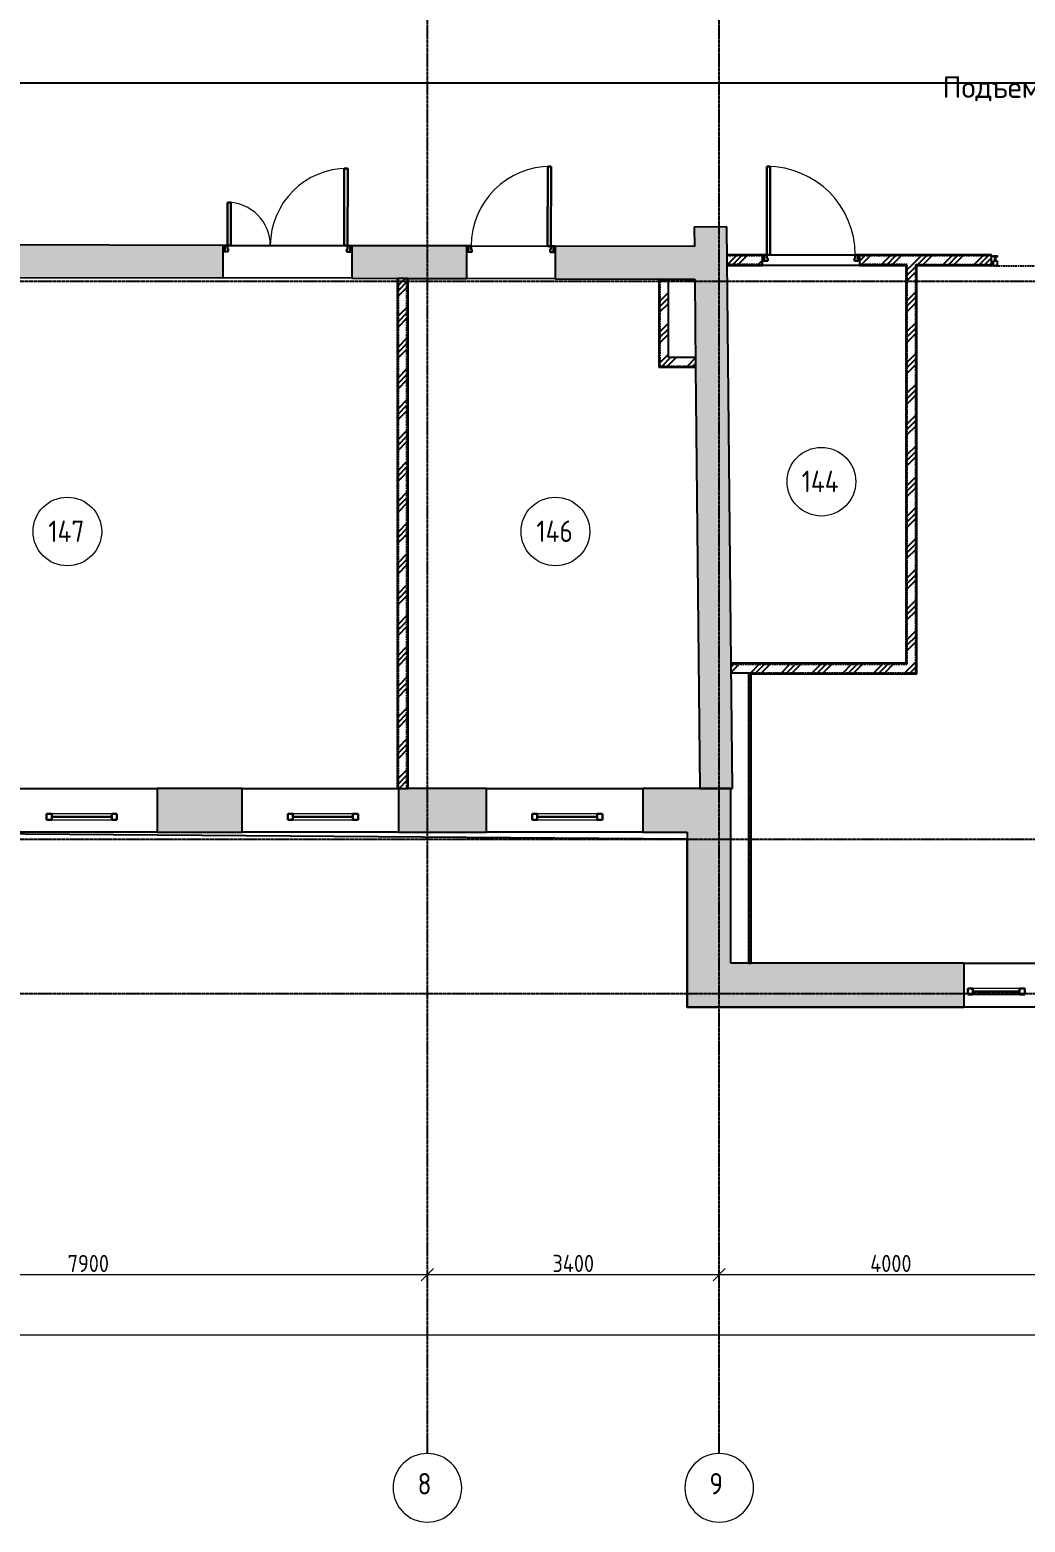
# Model space of a CAD drawing. Header units: millimetres. Extents: x -99936 to 523262, y -63190 to 327013.
# Drawn here: x 34379 to 45975, y -5853 to 11537 of the extents above; entities that cross this region are included whole.
import ezdxf
from ezdxf import colors
from ezdxf.entities.mleader import LeaderData, LeaderLine
from ezdxf.math import Vec2, Vec3

# ---------------------------------------------------------------- set-up
doc = ezdxf.new("R2010")
doc.units = ezdxf.units.MM
for name, pattern in [('ADSK_Линия сетки', [25, 20, -2.5, 0, -2.5]), ('ADSK_Сверху', [4.5, 3, -1.5]), ('ADSK_Снесено', [4.5, 3, -1.5])]:
    doc.linetypes.add(name, pattern=pattern)
for name, color, linetype, lineweight, true_color in [('_ Окна', 5, 'Continuous', 30, 0x0000ff), ('Стены внутренние', 5, 'Continuous', 18, 0x0000ff), ('Стены наружные', 1, 'ADSK_Снесено', 18, 0xff0000)]:
    doc.layers.add(name, color=color, linetype=linetype, lineweight=lineweight, true_color=true_color)
for name, color, linetype, lineweight in [('Витраж', 251, 'Continuous', 18), ('Двери', 251, 'Continuous', 18), ('Марки помещений', 7, 'Continuous', 20), ('Окна', 251, 'Continuous', 18), ('Оси', 7, 'Continuous', 9), ('Узлы', 7, 'Continuous', 18)]:
    doc.layers.add(name, color=color, linetype=linetype, lineweight=lineweight)
doc.layers.get('Витраж').off()
doc.styles.add('GOST Common_1', font='GOST Common_0.ttf', dxfattribs={"width": 0.9, "height": 200})
doc.styles.add('GOST Common_2', font='GOST Common_0.ttf', dxfattribs={"width": 0.9, "height": 250})
doc.styles.add('ISOCPEUR', font='isocpeur.ttf', dxfattribs={"height": 250})
doc.dimstyles.new('ADSK_Основной_2_мм_Округление_до_1_мм', dxfattribs={"dimscale": 304.8, "dimtxt": 201.142999, "dimasz": 0.463911, "dimexe": 0.492126, "dimexo": 0.492126, "dimgap": 0.098425, "dimtad": 1, "dimdec": 0, "dimdsep": 46, "dimtxsty": 'GOST Common_1', "dimblk1": 'OBLIQUE', "dimblk2": 'OBLIQUE', "dimsah": 1, "dimcen": 0.09, "dimdle": 0.492126, "dimazin": 2, "dimtfac": 1, "dimtdec": 4, "dimtix": 1, "dimtmove": 0, "dimatfit": 3, "dimfxl": 1, "dimtvp": 1, "dimtolj": 1, "dimtzin": 0, "dimlwd": 20, "dimlwe": 20, "dimarcsym": 2})
pattern_1 = [(45, (0, 0), (-179.6051, 179.6051), []), (45, (63.5, 0), (0, 359.2102), []), (45, (-63.5, 0), (0, 359.2102), [])]

# ---------------------------------------------------------------- blocks, each defined once
blk = doc.blocks.new('Витраж-тент со смещением вовне - 60мм 34 сдвиг-1466955-01 План 1-го этажа маркировочный')
at = {"layer": '_ Окна'}
for p, q in [((-332, 25), (-332, -45)), ((-332, 25), (-272, 25)), ((-332, -45), (-332, 25)), ((-272, 25), (-272, -45)), ((332, 25), (272, 25)), ((272, 25), (272, -45)), ((332, -45), (332, 25)), ((332, -45), (332, 25)), ((-272, -45), (-332, -45)), ((-272, -10), (272, -10)), ((272, -45), (332, -45))]:
    blk.add_line(p, q, dxfattribs=at)
at = {"layer": 'Окна'}
for p, q in [((272, 25), (-272, 25)), ((-272, -45), (272, -45))]:
    blk.add_line(p, q, dxfattribs=at)
blk = doc.blocks.new('Витраж-тент со смещением вовне - 60мм 30 сдвиг-1466956-01 План 1-го этажа маркировочный')
at = {"layer": '_ Окна'}
for p, q in [((-410, 25), (-410, -45)), ((-410, 25), (-350, 25)), ((-410, -45), (-410, 25)), ((-350, 25), (-350, -45)), ((410, 25), (350, 25)), ((350, 25), (350, -45)), ((410, -45), (410, 25)), ((410, -45), (410, 25)), ((-350, -45), (-410, -45)), ((-350, -10), (350, -10)), ((350, -45), (410, -45))]:
    blk.add_line(p, q, dxfattribs=at)
at = {"layer": 'Окна'}
for p, q in [((350, 25), (-350, 25)), ((-350, -45), (350, -45))]:
    blk.add_line(p, q, dxfattribs=at)
blk = doc.blocks.new('Прямоугольный импост - 48х116-1503859-01 План 1-го этажа маркировочный')
at = {"layer": 'Узлы', "color": 5, "true_color": 0x0000ff}
for p, q in [((-24, 77), (-24, 20)), ((24, 77), (-24, 77)), ((-24, 20), (-18, 20)), ((-21, 23), (-21, 74)), ((-21, 74), (-17, 74)), ((-21, 26), (-21, 23)), ((-21, 23), (-21, 23)), ((-4, 27), (-20, 27)), ((-17, 24), (-16, 24)), ((-15, 72), (-15, 71)), ((-15, 71), (-9, 71)), ((-15, 20), (-12, 20)), ((-11, 21), (-11, 24)), ((-10, 24), (-6, 24)), ((-10, 24), (-10, 22)), ((-10, 22), (-8, 22)), ((-9, 71), (-9, 72)), ((-8, 74), (8, 74)), ((-8, 22), (-8, 2)), ((-8, 2), (-7, 2)), ((-8, -14), (-8, 0)), ((-7, 0), (-8, 0)), ((-6, 2), (-6, 1)), ((-5, 24), (-5, 21)), ((-5, 5), (-5, 23)), ((-3, 5), (-5, 5)), ((-4, 20), (-1, 20)), ((-3, 24), (-3, 25)), ((3, 24), (-3, 24)), ((-3, -1), (-1, 4)), ((-1, 20), (0, 21)), ((0, 21), (1, 20)), ((1, 20), (4, 20)), ((1, 4), (3, -1)), ((3, 25), (3, 24)), ((5, 5), (3, 5)), ((20, 27), (4, 27)), ((5, 21), (5, 24)), ((5, 23), (5, 5)), ((6, 24), (10, 24)), ((6, 1), (6, 2)), ((7, 2), (8, 2)), ((8, 0), (7, 0)), ((8, 2), (8, 22)), ((8, 22), (10, 22)), ((8, -14), (8, 0)), ((9, 72), (9, 71)), ((9, 71), (15, 71)), ((10, 22), (10, 24)), ((11, 24), (11, 21)), ((12, 20), (15, 20)), ((15, 71), (15, 72)), ((16, 24), (17, 24)), ((17, 74), (21, 74)), ((18, 20), (24, 20)), ((21, 74), (21, 23)), ((21, 23), (21, 26)), ((21, 23), (21, 23)), ((24, 20), (24, 77)), ((-24, -20), (-24, -25)), ((-24, -27), (-24, -39)), ((-24, -39), (24, -39)), ((-21, -20), (-23, -20)), ((-23, -25), (-22, -25)), ((-23, -38), (-23, -28)), ((-23, -28), (-22, -28)), ((-7, -38), (-23, -38)), ((-22, -26), (-22, -26)), ((-22, -28), (-19, -33)), ((-18, -23), (-21, -23)), ((-19, -29), (-19, -25)), ((-19, -25), (-16, -25)), ((-17, -32), (-19, -29)), ((-6, -20), (-17, -20)), ((-15, -24), (-15, -22)), ((-15, -22), (-8, -22)), ((-7, -14), (-8, -14)), ((-8, -22), (-8, -23)), ((0, -23), (-8, -23)), ((-7, -14), (-7, -14)), ((-7, -14), (-6, -14)), ((0, -38), (-7, -38)), ((-6, -14), (-4, -14)), ((-5, -19), (-6, -20)), ((-2, -1), (-5, -4)), ((-5, -4), (-5, -14)), ((-5, -4), (5, -4)), ((5, -20), (-5, -20)), ((-5, -20), (-5, -19)), ((-4, -14), (-4, -14)), ((-4, -14), (-4, -14)), ((-4, -14), (-3, -14)), ((-3, -14), (-3, -1)), ((2, -1), (-2, -1)), ((0, -22), (0, -23)), ((0, -23), (0, -22)), ((8, -23), (0, -23)), ((16, -38), (0, -38)), ((5, -4), (2, -1)), ((3, -1), (3, -14)), ((3, -14), (4, -14)), ((4, -14), (4, -14)), ((4, -14), (4, -14)), ((4, -14), (6, -14)), ((5, -4), (5, -14)), ((6, -20), (5, -19)), ((5, -19), (5, -20)), ((6, -14), (7, -14)), ((17, -20), (6, -20)), ((7, -14), (7, -14)), ((8, -14), (7, -14)), ((8, -23), (8, -22)), ((8, -22), (15, -22)), ((15, -22), (15, -24)), ((16, -25), (19, -25)), ((23, -38), (16, -38)), ((17, -22), (17, -22)), ((19, -29), (17, -32)), ((21, -23), (18, -23)), ((19, -25), (19, -29)), ((19, -33), (22, -28)), ((23, -20), (21, -20)), ((22, -22), (22, -22)), ((22, -25), (23, -25)), ((22, -26), (22, -26)), ((22, -28), (23, -28)), ((23, -28), (23, -38)), ((24, -25), (24, -20)), ((24, -39), (24, -27))]:
    blk.add_line(p, q, dxfattribs=at)
at = {"layer": 'Узлы', "color": 5, "lineweight": 9, "true_color": 0x0000ff}
for p, q in [((0, 29), (-2, 27)), ((-2, 27), (-2, -1)), ((2, 27), (0, 29)), ((2, -1), (2, 27)), ((-8, -20), (-8, -14)), ((-6, -24), (-6, -23)), ((6, -24), (-6, -24)), ((-5, -27), (-5, -24)), ((-5, -27), (5, -27)), ((4, -28), (-4, -28)), ((-3, -14), (-3, -20)), ((-3, -27), (-3, -24)), ((3, -14), (3, -20)), ((3, -27), (3, -24)), ((5, -27), (5, -24)), ((6, -23), (6, -24)), ((8, -14), (8, -20))]:
    blk.add_line(p, q, dxfattribs=at)
at = {"layer": 'Узлы', "color": 5, "true_color": 0x0000ff}
for centre, radius, start, end in [((-20, 26), 0.762, 90, 180), ((-17, 23), 1.27, 90, 180), ((-16, 23), 2.29, 180, 225.1897), ((-18, 21), 0.381, 270, 45.1897), ((-17, 72), 1.52, 0, 90), ((-16, 23), 1.27, 0, 90), ((-17, 23), 2.29, 314.8103, 0), ((-15, 21), 0.381, 134.8103, 270), ((-12, 21), 0.762, 270, 0), ((-10, 24), 0.762, 90, 180), ((-10, 22), 0.762, 180, 270), ((-8, 72), 1.52, 90, 180), ((-8, 2), 0.254, 180, 270), ((-8, 0), 0.254, 90, 180), ((-7, 23), 1.52, 360, 90), ((-7, 2), 0.254, 360, 90), ((-7, 1), 0.254, 270, 360), ((-6, 24), 0.762, 0, 90), ((-4, 21), 0.762, 180, 270), ((-4, 25), 1.52, 360, 90), ((0, 4), 3.63, 17.5064, 162.4936), ((0, 4), 1.09, 15, 165), ((4, 25), 1.52, 90, 180), ((4, 21), 0.762, 270, 0), ((6, 24), 0.762, 90, 180), ((7, 23), 1.52, 90, 180), ((7, 2), 0.254, 90, 180), ((7, 1), 0.254, 180, 270), ((8, 72), 1.52, 0, 90), ((8, 2), 0.254, 270, 0), ((8, 0), 0.254, 0, 90), ((10, 24), 0.762, 0, 90), ((10, 22), 0.762, 270, 0), ((12, 21), 0.762, 180, 270), ((17, 72), 1.52, 90, 180), ((16, 23), 1.27, 90, 180), ((17, 23), 2.29, 180, 225.1897), ((15, 21), 0.381, 270, 45.1897), ((17, 23), 1.27, 0, 90), ((16, 23), 2.29, 314.8103, 0), ((18, 21), 0.381, 134.8103, 270), ((20, 26), 0.762, 0, 90), ((-23, -20), 0.508, 90, 180), ((-23, -25), 0.762, 180, 270), ((-22, -27), 1.52, 90, 180), ((-20, -22), 2.29, 134.8103, 180), ((-21, -22), 1.27, 180, 270), ((-22, -27), 1.27, 288.6629, 90), ((-22, -27), 1.02, 270, 90), ((-21, -20), 0.381, 314.8103, 90), ((-18, -32), 1.02, 210, 30), ((-17, -20), 0.381, 90, 225.1897), ((-19, -22), 2.29, 0, 45.1897), ((-18, -22), 1.27, 270, 0), ((-16, -24), 1.52, 270, 0), ((16, -24), 1.52, 180, 270), ((17, -20), 0.381, 314.8103, 90), ((19, -22), 2.29, 134.8103, 180), ((18, -22), 1.27, 180, 270), ((18, -32), 1.02, 150, 330), ((20, -22), 2.29, 0, 45.1897), ((21, -20), 0.381, 90, 225.1897), ((21, -22), 1.27, 270, 0), ((22, -27), 1.27, 90, 251.3371), ((22, -27), 1.02, 90, 270), ((22, -27), 1.52, 360, 90), ((23, -20), 0.508, 0, 90), ((23, -25), 0.762, 270, 0)]:
    blk.add_arc(centre, radius, start, end, dxfattribs=at)
at = {"layer": 'Узлы', "color": 5, "lineweight": 9, "true_color": 0x0000ff}
for centre, radius, start, end in [((-4, -27), 1.38, 200.9416, 339.0732), ((0, -24), 4.19, 234.2873, 305.7127), ((4, -27), 1.38, 200.9416, 339.0732)]:
    blk.add_arc(centre, radius, start, end, dxfattribs=at)
blk = doc.blocks.new('AC_Дверь_Двупольная - Д-20л 1500х2200h-2039741-01 План 1-го этажа маркировочный')
at = {"layer": 'Двери', "lineweight": 30}
for p, q in [((700, 1090), (660, 1090)), ((660, 1090), (660, 190)), ((700, 190), (700, 1090)), ((-700, 690), (-660, 690)), ((-700, 190), (-700, 690)), ((-660, 690), (-660, 190)), ((-750, 190), (-730, 190)), ((-750, 120), (-750, 190)), ((-730, 190), (-700, 190)), ((-730, 120), (-730, 190)), ((-730, 190), (-730, 120)), ((-660, 190), (-700, 190)), ((-700, 190), (-700, 150)), ((660, 190), (700, 190)), ((730, 190), (700, 190)), ((700, 190), (700, 150)), ((730, 120), (730, 190)), ((750, 190), (730, 190)), ((730, 190), (730, 120)), ((750, 120), (750, 190)), ((-730, 120), (-750, 120)), ((-690, 120), (-730, 120)), ((-700, 150), (-690, 150)), ((-690, 150), (-690, 120)), ((700, 150), (690, 150)), ((690, 150), (690, 120)), ((690, 120), (730, 120)), ((730, 120), (750, 120))]:
    blk.add_line(p, q, dxfattribs=at)
at = {"layer": 'Двери'}
for centre, radius, start, end in [((700, 190), 900, 90, 180), ((-700, 190), 500, 360, 90)]:
    blk.add_arc(centre, radius, start, end, dxfattribs=at)
blk = doc.blocks.new('AC_Дверь_Однопольная - Д-19л 1030х2200h-1983133-01 План 1-го этажа маркировочный')
at = {"layer": 'Двери', "lineweight": 30}
for p, q in [((465, 1120), (425, 1120)), ((425, 1120), (425, 190)), ((465, 190), (465, 1120)), ((-495, 190), (-515, 190)), ((-515, 190), (-515, 120)), ((-465, 190), (-495, 190)), ((-495, 190), (-495, 120)), ((-495, 120), (-495, 190)), ((-465, 150), (-465, 190)), ((425, 190), (465, 190)), ((495, 190), (465, 190)), ((465, 190), (465, 150)), ((495, 120), (495, 190)), ((515, 190), (495, 190)), ((495, 190), (495, 120)), ((515, 120), (515, 190)), ((-515, 120), (-495, 120)), ((-495, 120), (-455, 120)), ((-455, 150), (-465, 150)), ((-455, 120), (-455, 150)), ((465, 150), (455, 150)), ((455, 150), (455, 120)), ((455, 120), (495, 120)), ((495, 120), (515, 120))]:
    blk.add_line(p, q, dxfattribs=at)
at = {"layer": 'Двери'}
blk.add_arc((465, 190), 930, 90, 180, dxfattribs=at)
blk = doc.blocks.new('AC_Дверь_Однопольная - Д-35п 1130х2200h-1983217-01 План 1-го этажа маркировочный')
at = {"layer": 'Двери', "lineweight": 30}
for p, q in [((-515, 1092), (-475, 1092)), ((-515, 62), (-515, 1092)), ((-475, 1092), (-475, 62)), ((-565, 62), (-545, 62)), ((-565, -8), (-565, 62)), ((-545, 62), (-515, 62)), ((-545, -8), (-545, 62)), ((-545, 62), (-545, -8)), ((-475, 62), (-515, 62)), ((-515, 62), (-515, 22)), ((-515, 22), (-505, 22)), ((-505, 22), (-505, -8)), ((505, 22), (515, 22)), ((505, -8), (505, 22)), ((515, 62), (545, 62)), ((515, 22), (515, 62)), ((545, 62), (545, -8)), ((545, 62), (565, 62)), ((545, -8), (545, 62)), ((565, 62), (565, -8)), ((-545, -8), (-565, -8)), ((-505, -8), (-545, -8)), ((545, -8), (505, -8)), ((565, -8), (545, -8))]:
    blk.add_line(p, q, dxfattribs=at)
at = {"layer": 'Двери'}
blk.add_arc((-515, 62), 1030, 0, 90, dxfattribs=at)
blk = doc.blocks.new('Ось сетки - Круг_Ø8 мм-6577-01 План 1-го этажа маркировочный')
at = {"layer": 'Оси', "lineweight": 20}
for start, end in [(360, 180), (180, 360)]:
    blk.add_arc((0, 0), 4, start, end, dxfattribs=at)
blk = doc.blocks.new('ADSK_Марка_Помещение_ОдноЗначение - Номер-247393-01 План 1-го этажа маркировочный')
at = {"layer": 'Марки помещений'}
blk.add_circle((0, 0), 4, dxfattribs=at)
blk = doc.blocks.new('_Oblique')
at = {"color": 0, "linetype": 'ByBlock', "lineweight": -2}
blk.add_line((-0.5, -0.5), (0.5, 0.5), dxfattribs=at)
blk = doc.blocks.new('DIMBLOCK8-01 План 1-го этажа маркировочный')
at = {"color": 0, "lineweight": 20, "transparency": 16777216}
for p, q in [((30960, -2968), (39160, -2968)), ((31110, -3018), (31110, -3118)), ((39010, -3018), (39010, -3118))]:
    blk.add_line(p, q, dxfattribs=at)
at = {"layer": 'Defpoints', "color": 0, "transparency": 16777216}
for p in [(31110, -2868), (39010, -2868), (39010, -2968)]:
    blk.add_point(p, dxfattribs=at)
at = {"color": 0, "lineweight": 20, "transparency": 16777216, "xscale": 141.4, "yscale": 141.4, "zscale": 141.4, "rotation": 180}
blk.add_blockref('_Oblique', (31110, -2968), dxfattribs=at)
at = {"color": 0, "lineweight": 20, "transparency": 16777216, "xscale": 141.4, "yscale": 141.4, "zscale": 141.4}
blk.add_blockref('_Oblique', (39010, -2968), dxfattribs=at)
at = {"color": 0, "lineweight": 25, "transparency": 16777216, "insert": (35060, -2838), "char_height": 200, "width": 605.47, "attachment_point": 5, "style": 'GOST Common_1'}
blk.add_mtext('\\A1;7900', dxfattribs=at)
blk = doc.blocks.new('DIMBLOCK9-01 План 1-го этажа маркировочный')
at = {"color": 0, "lineweight": 20, "transparency": 16777216}
for p, q in [((38860, -2968), (42560, -2968)), ((39010, -3018), (39010, -3118)), ((42410, -3018), (42410, -3118))]:
    blk.add_line(p, q, dxfattribs=at)
at = {"layer": 'Defpoints', "color": 0, "transparency": 16777216}
for p in [(39010, -2868), (42410, -2868), (42410, -2968)]:
    blk.add_point(p, dxfattribs=at)
at = {"color": 0, "lineweight": 20, "transparency": 16777216, "xscale": 141.4, "yscale": 141.4, "zscale": 141.4, "rotation": 180}
blk.add_blockref('_Oblique', (39010, -2968), dxfattribs=at)
at = {"color": 0, "lineweight": 20, "transparency": 16777216, "xscale": 141.4, "yscale": 141.4, "zscale": 141.4}
blk.add_blockref('_Oblique', (42410, -2968), dxfattribs=at)
at = {"color": 0, "lineweight": 25, "transparency": 16777216, "insert": (40710, -2838), "char_height": 200, "width": 625.93, "attachment_point": 5, "style": 'GOST Common_1'}
blk.add_mtext('\\A1;3400', dxfattribs=at)
blk = doc.blocks.new('DIMBLOCK10-01 План 1-го этажа маркировочный')
at = {"color": 0, "lineweight": 20, "transparency": 16777216}
for p, q in [((42260, -2968), (46560, -2968)), ((42410, -3018), (42410, -3118)), ((46410, -3018), (46410, -3118))]:
    blk.add_line(p, q, dxfattribs=at)
at = {"layer": 'Defpoints', "color": 0, "transparency": 16777216}
for p in [(42410, -2868), (46410, -2868), (46410, -2968)]:
    blk.add_point(p, dxfattribs=at)
at = {"color": 0, "lineweight": 20, "transparency": 16777216, "xscale": 141.4, "yscale": 141.4, "zscale": 141.4, "rotation": 180}
blk.add_blockref('_Oblique', (42410, -2968), dxfattribs=at)
at = {"color": 0, "lineweight": 20, "transparency": 16777216, "xscale": 141.4, "yscale": 141.4, "zscale": 141.4}
blk.add_blockref('_Oblique', (46410, -2968), dxfattribs=at)
at = {"color": 0, "lineweight": 25, "transparency": 16777216, "insert": (44410, -2838), "char_height": 200, "width": 625.93, "attachment_point": 5, "style": 'GOST Common_1'}
blk.add_mtext('\\A1;4000', dxfattribs=at)
blk = doc.blocks.new('DIMBLOCK21-01 План 1-го этажа маркировочный')
at = {"color": 0, "lineweight": 20, "transparency": 16777216}
for p, q in [((-6090, -3668), (56060, -3668)), ((-5940, -3718), (-5940, -3818)), ((55910, -3718), (55910, -3818))]:
    blk.add_line(p, q, dxfattribs=at)
at = {"layer": 'Defpoints', "color": 0, "transparency": 16777216}
for p in [(-5940, -3568), (55910, -3568), (55910, -3668)]:
    blk.add_point(p, dxfattribs=at)
at = {"color": 0, "lineweight": 20, "transparency": 16777216, "xscale": 141.4, "yscale": 141.4, "zscale": 141.4, "rotation": 180}
blk.add_blockref('_Oblique', (-5940, -3668), dxfattribs=at)
at = {"color": 0, "lineweight": 20, "transparency": 16777216, "xscale": 141.4, "yscale": 141.4, "zscale": 141.4}
blk.add_blockref('_Oblique', (55910, -3668), dxfattribs=at)
at = {"color": 0, "lineweight": 25, "transparency": 16777216, "insert": (24985, -3538), "char_height": 200, "width": 711.84, "attachment_point": 5, "style": 'GOST Common_1'}
blk.add_mtext('\\A1;61850', dxfattribs=at)

msp = doc.modelspace()

# ---------------------------------------------------------------- hatches: boundary and pattern name
at = {"layer": 'Стены внутренние', "lineweight": 25, "true_color": 0x636466}
for points in [[(42500.602, 9010.42), (42498.236, 9242.531), (42118.256, 9238.659), (42120.572, 9011.425), (42124.444, 9011.415)], [(42184.95, 2694.542), (42564.93, 2698.414), (42500.602, 9010.42), (42120.572, 9011.425), (42184.911, 2698.414)]]:
    msp.add_hatch(color=251, dxfattribs=at).paths.add_polyline_path(points)
h = msp.add_hatch(color=251, dxfattribs=at)
h.paths.add_polyline_path([(42124.444, 8631.413), (42120.572, 9011.425), (40499.345, 9015.71), (40498.341, 8635.712), (41177.434, 8633.917)])
h.paths.add_polyline_path([(39468.344, 8638.434), (39469.164, 9018.433), (38130.344, 9021.972), (38129.339, 8641.974), (38772.848, 8640.273)])
h.paths.add_polyline_path([(36629.345, 8645.939), (36630.164, 9025.937), (31951.202, 9038.306), (31951.202, 8658.304), (35476.678, 8648.985)])
h = msp.add_hatch(dxfattribs=at)
h.set_pattern_fill('FP_3', color=251, style=0, pattern_type=2)
h.set_pattern_definition(pattern_1)
h.paths.add_polyline_path([(42915.345, 8803.799), (42915.345, 8903.799), (42501.688, 8903.799), (42502.83, 8803.799), (42564.93, 8803.799)])
h.paths.add_polyline_path([(45079.003, 8803.799), (45582.845, 8803.799), (45582.845, 8903.799), (44045.345, 8903.799), (44045.345, 8803.799), (44712.345, 8803.799)])
h = msp.add_hatch(dxfattribs=at)
h.set_pattern_fill('FP_3', color=251, style=0, pattern_type=2)
h.set_pattern_definition(pattern_1)
h.paths.add_polyline_path([(44700.345, 4043.845), (44700.345, 8803.799), (44600.345, 8803.799), (44600.345, 4043.845)])
h = msp.add_hatch(dxfattribs=at)
h.set_pattern_fill('FP_3', color=251, style=0, pattern_type=2)
h.set_pattern_definition(pattern_1)
h.paths.add_polyline_path([(38672.848, 2696.478), (38772.848, 2696.478), (38772.848, 8640.273), (38672.848, 8640.537), (38672.848, 4790.525)])
h = msp.add_hatch(dxfattribs=at)
h.set_pattern_fill('FP_3', color=251, style=0, pattern_type=2)
h.set_pattern_definition(pattern_1)
h.paths.add_polyline_path([(41819.775, 7719.431), (41819.775, 8632.219), (41719.775, 8631.413), (41719.775, 7719.431)])
h = msp.add_hatch(dxfattribs=at)
h.set_pattern_fill('FP_3', color=251, style=0, pattern_type=2)
h.set_pattern_definition(pattern_1)
h.paths.add_polyline_path([(42124.444, 7619.431), (42134.758, 7619.431), (42133.739, 7719.431), (41719.775, 7719.431), (41719.775, 7619.431), (41819.775, 7619.431)])
h = msp.add_hatch(dxfattribs=at)
h.set_pattern_fill('FP_3', color=251, style=0, pattern_type=2)
h.set_pattern_definition(pattern_1)
h.paths.add_polyline_path([(42750.345, 4043.845), (42777.345, 4043.845), (42777.345, 4143.845), (42550.199, 4143.845), (42551.218, 4043.845), (42564.93, 4043.845)])
h = msp.add_hatch(dxfattribs=at)
h.set_pattern_fill('FP_3', color=251, style=0, pattern_type=2)
h.set_pattern_definition(pattern_1)
h.paths.add_polyline_path([(43406.902, 4043.845), (44600.345, 4043.845), (44600.345, 4143.845), (42777.345, 4143.845), (42777.345, 4043.845)])
at = {"layer": 'Стены наружные', "linetype": 'Continuous', "lineweight": 25, "true_color": 0x636466}
h = msp.add_hatch(color=251, dxfattribs=at)
h.paths.add_polyline_path([(41519.932, 2186.478), (42036.932, 2186.478), (42036.932, 2696.478), (41519.932, 2696.478), (41519.932, 2322.957)])
h.paths.add_polyline_path([(38947.966, 2186.478), (39699.932, 2186.478), (39699.932, 2696.478), (38672.848, 2696.478), (38672.848, 2186.478)])
h.paths.add_polyline_path([(36852.848, 2186.478), (36852.848, 2696.478), (35863.533, 2696.478), (35863.533, 2186.478), (36718.498, 2186.478)])
h.paths.add_polyline_path([(34043.533, 2186.478), (34043.533, 2696.478), (33055.974, 2696.478), (33055.974, 2186.478), (33296.266, 2186.478)])
h.paths.add_polyline_path([(30252.667, 2186.478), (31235.974, 2186.478), (31235.974, 2696.478), (30252.667, 2696.478), (30252.667, 2400.22)])
h.paths.add_polyline_path([(28432.667, 2186.478), (28432.667, 2696.478), (27452.433, 2696.478), (27452.433, 2186.478), (28180.433, 2186.478)])
h.paths.add_polyline_path([(22226.957, 2186.478), (22792.433, 2186.478), (22792.433, 2696.478), (21763.73, 2696.478), (21763.73, 2186.478), (22064.433, 2186.478)])
h.paths.add_polyline_path([(25752.433, 2186.478), (25752.433, 2696.478), (24492.433, 2696.478), (24492.433, 2186.478)])
h.paths.add_polyline_path([(16107.482, 2186.478), (17097.657, 2186.478), (17097.657, 2696.478), (16107.482, 2696.478), (16107.482, 2602.685)])
h.paths.add_polyline_path([(19943.73, 2186.478), (19943.73, 2696.478), (18917.657, 2696.478), (18917.657, 2186.478), (18972.644, 2186.478)])
h.paths.add_polyline_path([(13865.306, 2186.478), (14287.482, 2186.478), (14287.482, 2696.478), (13310.863, 2696.478), (13310.863, 2186.478)])
h.paths.add_polyline_path([(11490.862, 2186.478), (11490.862, 2696.478), (10515.871, 2696.478), (10515.871, 2186.478)])
h.paths.add_polyline_path([(8272.997, 2186.478), (8695.871, 2186.478), (8695.871, 2696.478), (8272.997, 2696.478), (8272.997, 2599.367)])
msp.add_hatch(color=251, dxfattribs=at).paths.add_polyline_path([(42546.932, 150.232), (42546.932, 2696.478), (42327.139, 2695.991), (42184.95, 2694.542), (42184.93, 2696.478), (42036.932, 2696.478), (42036.932, 150.232), (42386.986, 150.232)])
h = msp.add_hatch(color=251, dxfattribs=at)
h.paths.add_polyline_path([(49423.401, 150.232), (49423.401, 660.232), (46724.574, 660.232), (46724.574, 150.232)])
h.paths.add_polyline_path([(42546.932, 150.232), (45264.574, 150.232), (45264.574, 660.232), (42546.932, 660.232), (42546.932, 575.632)])

# ---------------------------------------------------------------- linework, layer by layer
at = {"linetype": 'ADSK_Линия сетки', "lineweight": 25}
for p, q in [((39009.91, -4984.787), (39009.91, 21668.801)), ((42409.91, -4984.787), (42409.91, 21668.801)), ((-11086.225, 8606.788), (57141.718, 8606.788)), ((-11086.225, 2106.788), (57141.718, 2106.788)), ((-11086.225, 306.788), (57141.718, 306.788)), ((39009.91, -5052.597), (39009.91, -4844.423)), ((42409.91, -5052.597), (42409.91, -4844.423))]:
    msp.add_line(p, q, dxfattribs=at)
at = {"color": 251, "lineweight": 25, "true_color": 0x636466}
for points in [[(46033.212, 20934.059), (46033.212, 43759.207), (56032.618, 43759.207), (56213.949, 8532.302), (49933.401, 8532.302), (49933.401, 150.232), (42036.932, 150.232), (42036.932, 2106.788), (31235.974, 2186.478), (31336.395, 2185.737), (31336.395, -2732.567), (18972.644, -2732.567), (18972.644, 2186.478), (8272.997, 2186.478), (8272.997, 272.021), (290.499, 306.788), (290.499, 8529.252)], [(771.126, 10918.396), (46719.852, 10918.396), (46719.852, 20904.566), (46033.212, 20934.059)]]:
    msp.add_lwpolyline(points, dxfattribs=at)
at = {"layer": 'Стены внутренние', "color": 251, "lineweight": 25, "true_color": 0x636466}
for p, q in [((42498.236, 9242.531), (42118.256, 9238.659)), ((42118.256, 9238.659), (42120.572, 9011.425)), ((42550.077, 4155.845), (42498.236, 9242.531)), ((36630.349, 9025.937), (31951.202, 9038.306)), ((36629.345, 8645.939), (36630.164, 8955.938)), ((36720.349, 9025.699), (38040.344, 9022.21)), ((38130.159, 8951.973), (38129.339, 8641.974)), ((39469.349, 9018.433), (38130.344, 9021.972)), ((39468.344, 8638.434), (39469.164, 8948.433)), ((39519.348, 9018.301), (40409.345, 9015.948)), ((40499.16, 8945.711), (40498.341, 8635.712)), ((42120.572, 9011.425), (40499.345, 9015.71)), ((42915.345, 8915.799), (42501.566, 8915.799)), ((43005.345, 8915.799), (43995.345, 8915.799)), ((45582.845, 8915.799), (44045.345, 8915.799)), ((45582.845, 8791.799), (45582.845, 8915.799)), ((42502.83, 8791.799), (42915.345, 8791.799)), ((42915.345, 8791.799), (42915.345, 8845.799)), ((44045.345, 8791.799), (42915.345, 8791.799)), ((44045.345, 8845.799), (44045.345, 8791.799)), ((44045.345, 8791.799), (44588.345, 8791.799)), ((44588.345, 8791.799), (44588.345, 4155.845)), ((44712.345, 8791.799), (45582.845, 8791.799)), ((44712.345, 4031.845), (44712.345, 8791.799)), ((31950.198, 8658.307), (36629.345, 8645.939)), ((38129.339, 8641.974), (36629.345, 8645.939)), ((38129.339, 8641.974), (38660.848, 8640.569)), ((38660.848, 8640.569), (38660.848, 2696.478)), ((38782.848, 8640.246), (38662.848, 8640.563)), ((38784.848, 8640.241), (39468.344, 8638.434)), ((38784.848, 2696.478), (38784.848, 8640.241)), ((40498.341, 8635.712), (39468.344, 8638.434)), ((40498.341, 8635.712), (41707.775, 8632.515)), ((41707.775, 8632.515), (41707.775, 7607.431)), ((41709.775, 8632.51), (42124.444, 8631.413)), ((41819.775, 7719.431), (41819.775, 8632.219)), ((42124.444, 8631.413), (42134.86, 7609.431)), ((42133.739, 7719.431), (41819.775, 7719.431)), ((41707.775, 7607.431), (42134.88, 7607.431)), ((42134.88, 7607.431), (42184.95, 2694.542)), ((44588.345, 4155.845), (42550.077, 4155.845)), ((42564.93, 2698.414), (42550.097, 4153.845)), ((42551.218, 4043.845), (42750.345, 4043.845)), ((42750.345, 4043.845), (42750.345, 660.232)), ((42783.345, 4031.845), (44712.345, 4031.845)), ((42783.345, 660.232), (42783.345, 4031.845)), ((38660.848, 2696.478), (38782.848, 2696.478)), ((42184.95, 2694.542), (42564.93, 2698.414)), ((42750.345, 660.232), (42781.345, 660.232))]:
    msp.add_line(p, q, dxfattribs=at)
at = {"layer": 'Стены внутренние', "color": 251, "linetype": 'ADSK_Сверху', "lineweight": 25, "true_color": 0x636466}
for q in [(45582.845, 8790.799), (47970.845, 8787.799)]:
    msp.add_line((45582.845, 8787.799), q, dxfattribs=at)
at = {"layer": 'Стены наружные', "color": 251, "lineweight": 25, "true_color": 0x636466}
for p, q in [((42915.345, 8913.799), (42501.586, 8913.799)), ((42915.345, 8903.799), (42501.688, 8903.799)), ((45582.845, 8913.799), (44045.345, 8913.799)), ((45582.845, 8903.799), (44045.345, 8903.799)), ((42915.345, 8803.799), (42502.707, 8803.799)), ((42915.345, 8793.799), (42502.809, 8793.799)), ((44600.345, 8803.799), (44045.345, 8803.799)), ((44590.345, 8793.799), (44045.345, 8793.799)), ((44590.345, 4153.845), (44590.345, 8793.799)), ((44600.345, 4143.845), (44600.345, 8803.799)), ((44700.345, 8803.799), (45582.845, 8803.799)), ((44700.345, 4043.845), (44700.345, 8803.799)), ((44710.345, 4031.845), (44710.345, 8803.799)), ((44712.345, 8803.799), (44712.345, 8791.799)), ((45582.845, 8793.799), (44712.345, 8793.799)), ((38662.848, 8640.563), (38660.848, 8640.569)), ((38662.848, 2696.478), (38662.848, 8640.563)), ((38672.848, 2696.478), (38672.848, 8640.537)), ((38772.848, 2696.478), (38772.848, 8640.273)), ((38784.848, 8640.241), (38782.848, 8640.246)), ((38782.848, 2696.478), (38782.848, 8640.246)), ((41709.775, 8632.51), (41707.775, 8632.515)), ((41709.775, 8632.51), (41709.775, 7607.431)), ((41719.775, 8632.483), (41719.775, 7619.431)), ((41709.775, 7619.431), (41707.775, 7619.431)), ((41707.775, 7609.431), (42134.86, 7609.431)), ((41719.775, 7619.431), (42134.758, 7619.431)), ((42134.88, 7607.431), (42134.86, 7609.431)), ((42550.077, 4155.845), (42550.097, 4153.845)), ((42550.097, 4153.845), (44590.345, 4153.845)), ((42550.199, 4143.845), (44600.345, 4143.845)), ((42750.345, 4043.845), (44700.345, 4043.845)), ((42775.345, 660.232), (42775.345, 4043.845)), ((42777.345, 4033.845), (44712.345, 4033.845)), ((42781.345, 660.232), (42781.345, 4031.845)), ((44700.345, 4033.845), (44700.345, 4031.845)), ((38782.848, 2696.478), (38784.848, 2696.478)), ((42781.345, 660.232), (42783.345, 660.232))]:
    msp.add_line(p, q, dxfattribs=at)
at = {"layer": 'Стены наружные', "color": 251, "linetype": 'Continuous', "lineweight": 25, "true_color": 0x636466}
for p, q in [((34043.533, 2696.478), (35863.533, 2696.478)), ((36852.848, 2696.478), (35863.533, 2696.478)), ((35863.533, 2696.478), (35863.533, 2186.478)), ((36852.848, 2186.478), (36852.848, 2696.478)), ((36852.848, 2696.478), (38660.848, 2696.478)), ((38672.848, 2696.478), (38672.848, 2186.478)), ((39699.932, 2696.478), (38784.848, 2696.478)), ((39699.932, 2186.478), (39699.932, 2696.478)), ((39699.932, 2696.478), (41519.932, 2696.478)), ((42546.932, 2696.478), (41519.932, 2696.478)), ((41519.932, 2696.478), (41519.932, 2186.478)), ((42546.932, 660.232), (42546.932, 2696.478)), ((35863.533, 2186.478), (34043.533, 2186.478)), ((35863.533, 2186.478), (36852.848, 2186.478)), ((38672.848, 2186.478), (36852.848, 2186.478)), ((38672.848, 2186.478), (39699.932, 2186.478)), ((41519.932, 2186.478), (39699.932, 2186.478)), ((41519.932, 2186.478), (42036.932, 2186.478)), ((42036.932, 2186.478), (42036.932, 150.232)), ((42750.345, 660.232), (42546.932, 660.232)), ((45264.574, 660.232), (42783.345, 660.232)), ((45264.574, 150.232), (45264.574, 660.232)), ((45264.574, 660.232), (46724.574, 660.232)), ((42036.932, 150.232), (45264.574, 150.232)), ((46724.574, 150.232), (45264.574, 150.232))]:
    msp.add_line(p, q, dxfattribs=at)

# ---------------------------------------------------------------- block references
at = {"lineweight": 25, "xscale": 99.99999999999993, "yscale": 99.99999999999993, "zscale": 99.99999999999993}
for p in [(39009.91, -5452.597), (42409.91, -5452.597)]:
    msp.add_blockref('Ось сетки - Круг_Ø8 мм-6577-01 План 1-го этажа маркировочный', p, dxfattribs=at)
at = {"layer": '_ Окна', "color": 251, "lineweight": 25, "true_color": 0x636466, "rotation": 180}
for name, p in [('Витраж-тент со смещением вовне - 60мм 30 сдвиг-1466956-01 План 1-го этажа маркировочный', (34983.533, 2356.478)), ('Витраж-тент со смещением вовне - 60мм 30 сдвиг-1466956-01 План 1-го этажа маркировочный', (37792.848, 2356.478)), ('Витраж-тент со смещением вовне - 60мм 30 сдвиг-1466956-01 План 1-го этажа маркировочный', (40639.932, 2356.478)), ('Витраж-тент со смещением вовне - 60мм 34 сдвиг-1466955-01 План 1-го этажа маркировочный', (45638.574, 320.232))]:
    msp.add_blockref(name, p, dxfattribs=at)
at = {"layer": 'Витраж', "color": 251, "lineweight": 25, "true_color": 0x636466, "extrusion": (0, 0, -1), "rotation": 180}
msp.add_blockref('Прямоугольный импост - 48х116-1503859-01 План 1-го этажа маркировочный', (-45626.845, 8867.299), dxfattribs=at)
at = {"layer": 'Двери', "color": 251, "lineweight": 25, "true_color": 0x636466, "rotation": 359.8485505277052}
for name, p in [('AC_Дверь_Двупольная - Д-20л 1500х2200h-2039741-01 План 1-го этажа маркировочный', (37379.844, 8833.956)), ('AC_Дверь_Однопольная - Д-19л 1030х2200h-1983133-01 План 1-го этажа маркировочный', (39983.845, 8827.072))]:
    msp.add_blockref(name, p, dxfattribs=at)
at = {"layer": 'Двери', "color": 251, "lineweight": 25, "true_color": 0x636466}
msp.add_blockref('AC_Дверь_Однопольная - Д-35п 1130х2200h-1983217-01 План 1-го этажа маркировочный', (43480.345, 8853.799), dxfattribs=at)
at = {"layer": 'Марки помещений', "color": 251, "lineweight": 25, "true_color": 0x636466, "xscale": 99.99999999999993, "yscale": 99.99999999999993, "zscale": 99.99999999999993}
for p in [(43601.231, 6271.869), (34815.725, 5691.398), (40501.509, 5691.398)]:
    msp.add_blockref('ADSK_Марка_Помещение_ОдноЗначение - Номер-247393-01 План 1-го этажа маркировочный', p, dxfattribs=at)

# ---------------------------------------------------------------- texts
at = {"lineweight": 25, "char_height": 250, "width": 274.17712, "attachment_point": 1, "style": 'ISOCPEUR'}
for s, insert in [('\\fGOST Common|b0|i0|c204|p34|;\\W.9;8', (38896.13, -5280.063)), ('\\fGOST Common|b0|i0|c204|p34|;\\W.9;9', (42296.13, -5280.063))]:
    msp.add_mtext(s, dxfattribs=dict(at, insert=insert))
at = {"layer": 'Марки помещений', "color": 251, "lineweight": 25, "true_color": 0x636466, "char_height": 250, "attachment_point": 1, "style": 'GOST Common_2'}
for s, insert, width in [('144', (43371.273, 6399.594), 569.99981), ('147', (34594.767, 5819.123), 548.35425), ('146', (40280.552, 5819.123), 548.35425)]:
    msp.add_mtext(s, dxfattribs=dict(at, insert=insert, width=width))

# ---------------------------------------------------------------- dimensions: what is measured, and where the dimension line sits
at = {"lineweight": 25}
for base, p1, p2, override, picture, middle in [((39009.91, -2967.908), (31109.91, -2867.923), (39009.91, -2867.923), {"dimpost": '<>', "dimfxl": 7900}, 'DIMBLOCK8-01 План 1-го этажа маркировочный', (35059.91, -2837.908)), ((42409.91, -2967.908), (39009.91, -2867.923), (42409.91, -2867.923), {"dimpost": '<>', "dimfxl": 3400}, 'DIMBLOCK9-01 План 1-го этажа маркировочный', (40709.91, -2837.908)), ((46409.91, -2967.908), (42409.91, -2867.923), (46409.91, -2867.923), {"dimpost": '<>', "dimfxl": 4000}, 'DIMBLOCK10-01 План 1-го этажа маркировочный', (44409.91, -2837.908)), ((55909.91, -3667.908), (-5940.09, -3567.923), (55909.91, -3567.923), {"dimpost": '<>', "dimfxl": 61850}, 'DIMBLOCK21-01 План 1-го этажа маркировочный', (24984.91, -3537.908))]:
    dim = msp.add_linear_dim(base=base, p1=p1, p2=p2, dimstyle='ADSK_Основной_2_мм_Округление_до_1_мм', override=override, dxfattribs=at)
    dim.commit()
    dim.dimension.update_dxf_attribs({"geometry": picture, "text_midpoint": middle})

# ---------------------------------------------------------------- leaders
at = {"ltscale": 10}
ml = msp.add_multileader_mtext('Standard', dxfattribs=at)
ml.set_content('Подъем на 3 этаж', color=256, style='ISOCPEUR')
ml.set_leader_properties()
ml.build(insert=Vec2(0, 0))
ml.multileader.update_dxf_attribs({"text_left_attachment_type": 6, "text_right_attachment_type": 6, "dogleg_length": 0.36, "arrow_head_size": 0.18})
ctx = ml.context
ctx.base_point, ctx.char_height, ctx.arrow_head_size, ctx.landing_gap_size, ctx.plane_origin = Vec3(44818.986, 10693.99), 250, 0.18, 0.09, Vec3(48442.79, 9853.128)
ctx.left_attachment, ctx.right_attachment, ctx.text_align_type = 6, 6, 2
notes = []
notes.append((ctx, [(1, (1, 1, 0), (47732.026, 10693.99), (-1, 0), 0.36, [(0, [(48442.79, 9853.128)], 0, [])])]))
ctx.mtext.insert, ctx.mtext.alignment, ctx.mtext.flow_direction = Vec3(47894.303, 10993.99), 3, 5
for ctx, leaders in notes:
    for number, flags, end, landing, length, lines in leaders:
        leader = LeaderData()
        leader.index, (leader.has_last_leader_line, leader.has_dogleg_vector, leader.attachment_direction) = number, flags
        leader.last_leader_point, leader.dogleg_vector, leader.dogleg_length = Vec3(end), Vec3(landing), length
        for number, points, colour, breaks in lines:
            line = LeaderLine()
            line.index, line.vertices, line.color, line.breaks = number, Vec3.list(points), colors.encode_raw_color(colour), breaks
            leader.lines.append(line)
        ctx.leaders.append(leader)

doc.saveas('drawing.dxf')
